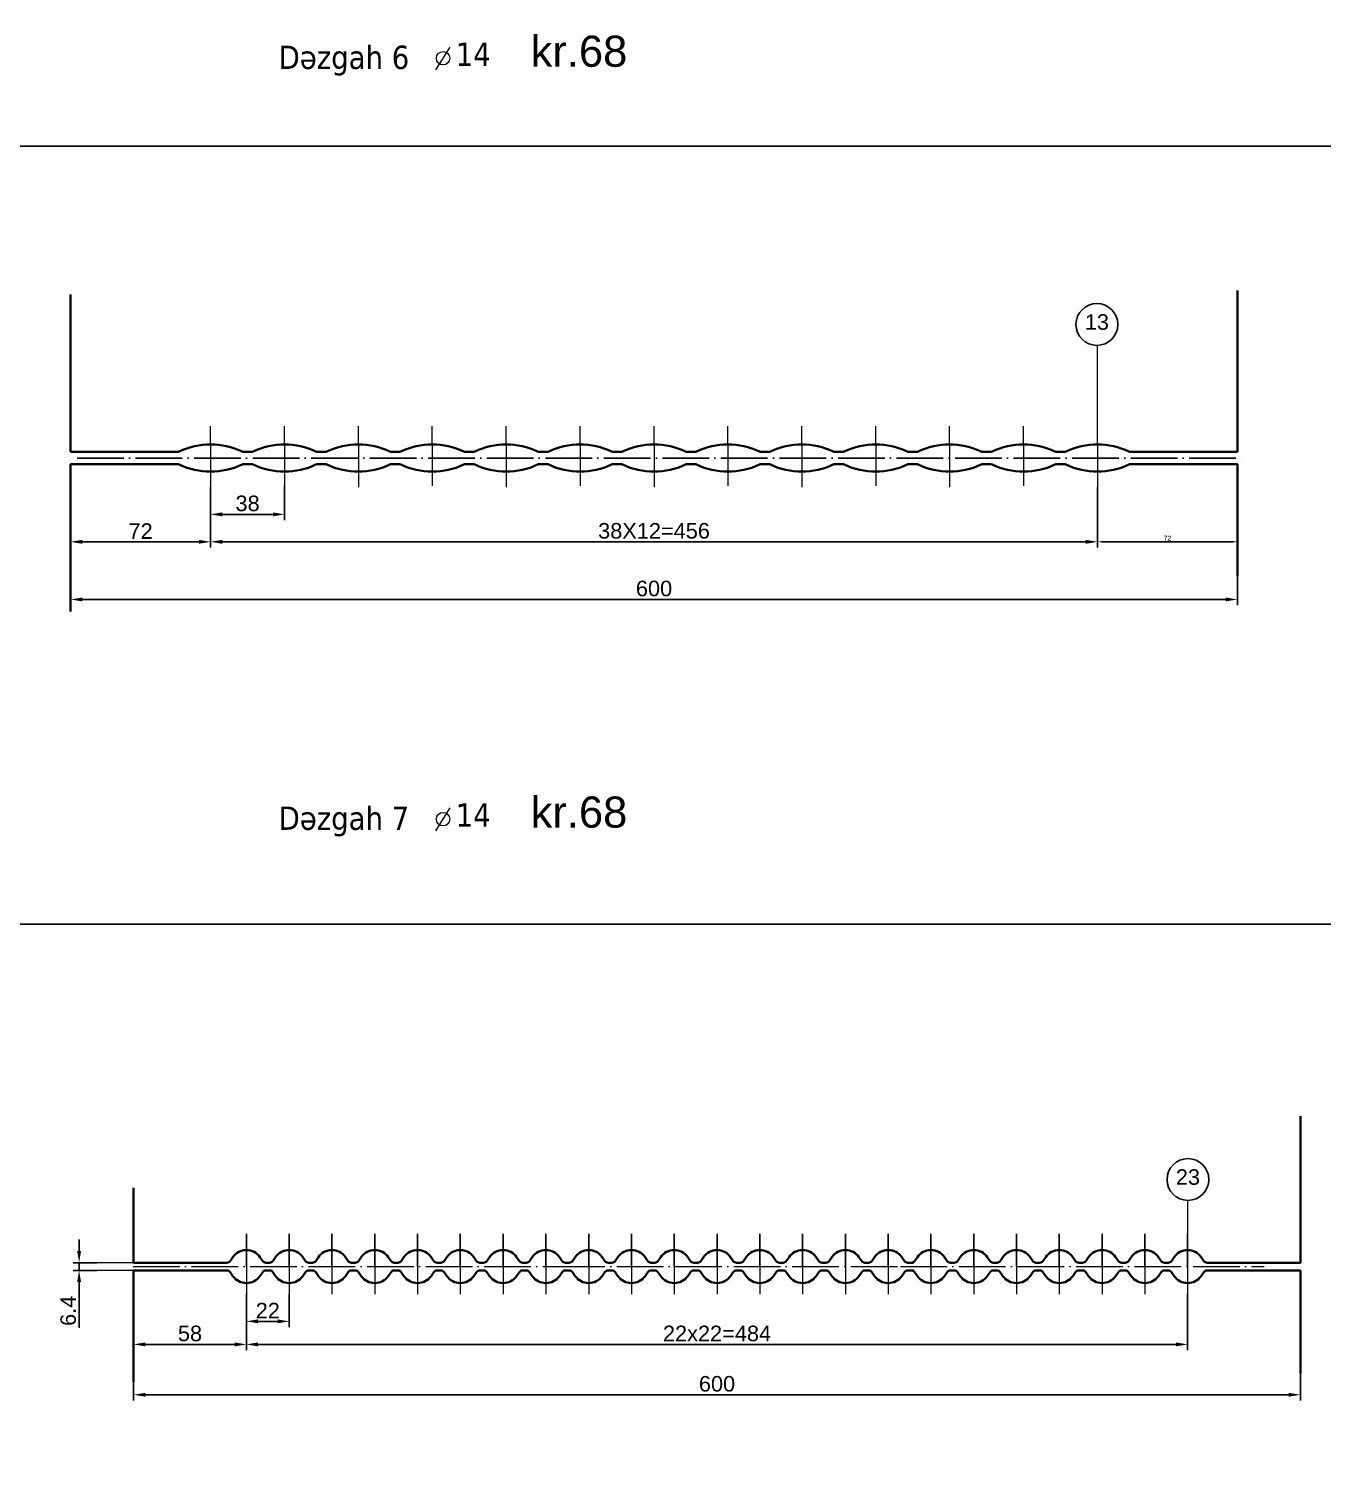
# Model space of a CAD drawing. Header units: millimetres. Extents: x 6647 to 33601, y -1887 to 8501.
# Drawn here: x 32369 to 33034, y 5423 to 6162 of the extents above; entities that cross this region are included whole.
import ezdxf

# ---------------------------------------------------------------- set-up
doc = ezdxf.new("R2010")
doc.units = ezdxf.units.MM
doc.linetypes.add('ACAD_ISO04W100', pattern=[30, 24, -3, 0, -3])
for name, color, linetype, lineweight in [('осевые', 4, 'ACAD_ISO04W100', 25), ('размерные', 220, 'Continuous', 25), ('тонкий', 7, 'Continuous', 20)]:
    doc.layers.add(name, color=color, linetype=linetype, lineweight=lineweight)
doc.styles.add('s1v4', font='ARIAL.TTF', dxfattribs={"height": 4})
doc.styles.add('s4v4', font='ARIAL.TTF', dxfattribs={"height": 16})
doc.styles.get("Standard").update_dxf_attribs({"font": 'ARIAL.TTF'})
doc.dimstyles.new('ISO-25', dxfattribs={"dimtxt": 2.5, "dimasz": 2.5, "dimexe": 1.25, "dimexo": 0.625, "dimtad": 1, "dimtxsty": 'Standard', "dimcen": 2.5, "dimadec": 0, "dimazin": 0, "dimtfac": 1, "dimtmove": 0, "dimatfit": 3, "dimfxl": 1, "dimarcsym": 0})
doc.dimstyles.new('s2v4', dxfattribs={"dimtxt": 8, "dimasz": 6, "dimexe": 3, "dimexo": 0, "dimgap": 1.5, "dimtad": 1, "dimtxsty": 'Standard', "dimcen": 2.5, "dimadec": 0, "dimazin": 0, "dimtfac": 1, "dimtmove": 0, "dimatfit": 3, "dimfxl": 1, "dimarcsym": 0})

# ---------------------------------------------------------------- blocks, each defined once
blk = doc.blocks.new('*D257')
at = {"layer": 'Defpoints', "color": 0, "transparency": 16777216}
for p in [(32481.02, 5510.93), (32503.02, 5510.93), (32503.02, 5496.94)]:
    blk.add_point(p, dxfattribs=at)
at = {"layer": 'тонкий', "color": 0, "lineweight": -2, "transparency": 16777216}
for p, q in [((32481.02, 5510.93), (32481.02, 5493.94)), ((32503.02, 5510.93), (32503.02, 5493.94)), ((32487.02, 5496.94), (32497.02, 5496.94))]:
    blk.add_line(p, q, dxfattribs=at)
at = {"layer": 'тонкий', "color": 0, "transparency": 16777216}
for points in [[(32487.02, 5497.94), (32487.02, 5495.94), (32481.02, 5496.94)], [(32497.02, 5497.94), (32497.02, 5495.94), (32503.02, 5496.94)]]:
    blk.add_solid(points, dxfattribs=at)
at = {"layer": 'тонкий', "color": 0, "transparency": 16777216, "insert": (32492.02, 5502.46), "char_height": 8, "attachment_point": 5}
blk.add_mtext('22', dxfattribs=at)
blk = doc.blocks.new('*D258')
at = {"layer": 'Defpoints', "color": 0, "transparency": 16777216}
for p in [(32965.02, 5510.93), (32481.02, 5503), (32965.02, 5485.08)]:
    blk.add_point(p, dxfattribs=at)
at = {"layer": 'тонкий', "color": 0, "lineweight": -2, "transparency": 16777216}
for p, q in [((32965.02, 5510.93), (32965.02, 5482.08)), ((32481.02, 5503), (32481.02, 5482.08)), ((32487.02, 5485.08), (32959.02, 5485.08))]:
    blk.add_line(p, q, dxfattribs=at)
at = {"layer": 'тонкий', "color": 0, "transparency": 16777216}
for points in [[(32487.02, 5486.08), (32487.02, 5484.08), (32481.02, 5485.08)], [(32959.02, 5486.08), (32959.02, 5484.08), (32965.02, 5485.08)]]:
    blk.add_solid(points, dxfattribs=at)
at = {"layer": 'тонкий', "color": 0, "transparency": 16777216, "insert": (32723.02, 5490.67), "char_height": 8, "attachment_point": 5}
blk.add_mtext('22x22=484', dxfattribs=at)
blk = doc.blocks.new('*D259')
at = {"layer": 'Defpoints', "color": 0, "transparency": 16777216}
for p in [(32423.02, 5523.1), (32481.02, 5510.93), (32481.02, 5485.08)]:
    blk.add_point(p, dxfattribs=at)
at = {"layer": 'тонкий', "color": 0, "lineweight": -2, "transparency": 16777216}
for p, q in [((32423.02, 5523.1), (32423.02, 5482.08)), ((32481.02, 5510.93), (32481.02, 5482.08)), ((32429.02, 5485.08), (32475.02, 5485.08))]:
    blk.add_line(p, q, dxfattribs=at)
at = {"layer": 'тонкий', "color": 0, "transparency": 16777216}
for points in [[(32429.02, 5486.08), (32429.02, 5484.08), (32423.02, 5485.08)], [(32475.02, 5486.08), (32475.02, 5484.08), (32481.02, 5485.08)]]:
    blk.add_solid(points, dxfattribs=at)
at = {"layer": 'тонкий', "color": 0, "transparency": 16777216, "insert": (32452.02, 5490.67), "char_height": 8, "attachment_point": 5}
blk.add_mtext('58', dxfattribs=at)
blk = doc.blocks.new('*D260')
at = {"layer": 'Defpoints', "color": 0, "transparency": 16777216}
for p in [(32423.02, 5465.86), (33023.02, 5470.37), (33023.02, 5459.18)]:
    blk.add_point(p, dxfattribs=at)
at = {"layer": 'тонкий', "color": 0, "lineweight": -2, "transparency": 16777216}
for p, q in [((32423.02, 5465.86), (32423.02, 5456.18)), ((33023.02, 5470.37), (33023.02, 5456.18)), ((32429.02, 5459.18), (33017.02, 5459.18))]:
    blk.add_line(p, q, dxfattribs=at)
at = {"layer": 'тонкий', "color": 0, "transparency": 16777216}
for points in [[(32429.02, 5460.18), (32429.02, 5458.18), (32423.02, 5459.18)], [(33017.02, 5460.18), (33017.02, 5458.18), (33023.02, 5459.18)]]:
    blk.add_solid(points, dxfattribs=at)
at = {"layer": 'тонкий', "color": 0, "transparency": 16777216, "insert": (32723.02, 5464.77), "char_height": 8, "attachment_point": 5}
blk.add_mtext('600', dxfattribs=at)
blk = doc.blocks.new('*D261')
at = {"layer": 'Defpoints', "color": 0, "transparency": 16777216}
for p in [(32990.62, 5880.17), (32990.62, 5868.11), (32390.62, 5861.96)]:
    blk.add_point(p, dxfattribs=at)
at = {"layer": 'тонкий', "color": 0, "lineweight": -2, "transparency": 16777216}
for p, q in [((32990.62, 5880.17), (32990.62, 5865.11)), ((32390.62, 5861.96), (32390.62, 5871.11)), ((32396.62, 5868.11), (32984.62, 5868.11))]:
    blk.add_line(p, q, dxfattribs=at)
at = {"layer": 'тонкий', "color": 0, "transparency": 16777216}
for points in [[(32396.62, 5869.11), (32396.62, 5867.11), (32390.62, 5868.11)], [(32984.62, 5869.11), (32984.62, 5867.11), (32990.62, 5868.11)]]:
    blk.add_solid(points, dxfattribs=at)
at = {"layer": 'тонкий', "color": 0, "transparency": 16777216, "insert": (32690.62, 5873.69), "char_height": 8, "attachment_point": 5}
blk.add_mtext('600', dxfattribs=at)
blk = doc.blocks.new('*D262')
at = {"layer": 'Defpoints', "color": 0, "transparency": 16777216}
for p in [(32462.62, 5925.76), (32500.62, 5926.61), (32500.62, 5911.86)]:
    blk.add_point(p, dxfattribs=at)
at = {"layer": 'тонкий', "color": 0, "lineweight": -2, "transparency": 16777216}
for p, q in [((32462.62, 5925.76), (32462.62, 5908.86)), ((32500.62, 5926.61), (32500.62, 5908.86)), ((32468.62, 5911.86), (32494.62, 5911.86))]:
    blk.add_line(p, q, dxfattribs=at)
at = {"layer": 'тонкий', "color": 0, "transparency": 16777216}
for points in [[(32468.62, 5912.86), (32468.62, 5910.86), (32462.62, 5911.86)], [(32494.62, 5912.86), (32494.62, 5910.86), (32500.62, 5911.86)]]:
    blk.add_solid(points, dxfattribs=at)
at = {"layer": 'тонкий', "color": 0, "transparency": 16777216, "insert": (32481.62, 5917.45), "char_height": 8, "attachment_point": 5}
blk.add_mtext('38', dxfattribs=at)
blk = doc.blocks.new('*D263')
at = {"layer": 'Defpoints', "color": 0, "transparency": 16777216}
for p in [(32462.62, 5925.13), (32918.62, 5925.76), (32918.62, 5897.75)]:
    blk.add_point(p, dxfattribs=at)
at = {"layer": 'тонкий', "color": 0, "lineweight": -2, "transparency": 16777216}
for p, q in [((32462.62, 5925.13), (32462.62, 5894.75)), ((32918.62, 5925.76), (32918.62, 5894.75)), ((32468.62, 5897.75), (32912.62, 5897.75))]:
    blk.add_line(p, q, dxfattribs=at)
at = {"layer": 'тонкий', "color": 0, "transparency": 16777216}
for points in [[(32468.62, 5898.75), (32468.62, 5896.75), (32462.62, 5897.75)], [(32912.62, 5898.75), (32912.62, 5896.75), (32918.62, 5897.75)]]:
    blk.add_solid(points, dxfattribs=at)
at = {"layer": 'тонкий', "color": 0, "transparency": 16777216, "insert": (32690.62, 5903.34), "char_height": 8, "attachment_point": 5}
blk.add_mtext('38X12=456', dxfattribs=at)
blk = doc.blocks.new('*D264')
at = {"layer": 'Defpoints', "color": 0, "transparency": 16777216}
for p in [(32390.62, 5937.63), (32462.62, 5925.76), (32462.62, 5897.75)]:
    blk.add_point(p, dxfattribs=at)
at = {"layer": 'тонкий', "color": 0, "lineweight": -2, "transparency": 16777216}
for p, q in [((32390.62, 5937.63), (32390.62, 5894.75)), ((32462.62, 5925.76), (32462.62, 5894.75)), ((32396.62, 5897.75), (32456.62, 5897.75))]:
    blk.add_line(p, q, dxfattribs=at)
at = {"layer": 'тонкий', "color": 0, "transparency": 16777216}
for points in [[(32396.62, 5898.75), (32396.62, 5896.75), (32390.62, 5897.75)], [(32456.62, 5898.75), (32456.62, 5896.75), (32462.62, 5897.75)]]:
    blk.add_solid(points, dxfattribs=at)
at = {"layer": 'тонкий', "color": 0, "transparency": 16777216, "insert": (32426.62, 5903.27), "char_height": 8, "attachment_point": 5}
blk.add_mtext('72', dxfattribs=at)
blk = doc.blocks.new('*D265')
at = {"color": 0, "lineweight": -2, "transparency": 16777216}
for p, q in [((32990.62, 5937), (32990.62, 5896.5)), ((32918.62, 5925.13), (32918.62, 5896.5)), ((32921.12, 5897.75), (32988.12, 5897.75))]:
    blk.add_line(p, q, dxfattribs=at)
at = {"color": 0, "transparency": 16777216}
for points in [[(32921.12, 5898.17), (32921.12, 5897.34), (32918.62, 5897.75)], [(32988.12, 5898.17), (32988.12, 5897.34), (32990.62, 5897.75)]]:
    blk.add_solid(points, dxfattribs=at)
at = {"layer": 'Defpoints', "color": 0, "transparency": 16777216}
for p in [(32990.62, 5937.63), (32918.62, 5925.76), (32990.62, 5897.75)]:
    blk.add_point(p, dxfattribs=at)
at = {"color": 0, "lineweight": 15, "transparency": 16777216, "insert": (32954.62, 5899.63), "char_height": 2.5, "attachment_point": 5}
blk.add_mtext('72', dxfattribs=at)
blk = doc.blocks.new('*D266')
at = {"layer": 'Defpoints', "color": 0, "transparency": 16777216}
for p in [(32404.12, 5527.1), (32394.99, 5523.13), (32404.12, 5523.13)]:
    blk.add_point(p, dxfattribs=at)
at = {"layer": 'тонкий', "color": 0, "lineweight": -2, "transparency": 16777216}
for p, q in [((32394.99, 5533.1), (32394.99, 5539.1)), ((32404.12, 5527.1), (32391.99, 5527.1)), ((32394.99, 5527.1), (32394.99, 5523.13)), ((32404.12, 5523.13), (32391.99, 5523.13)), ((32394.99, 5517.13), (32394.99, 5493.55))]:
    blk.add_line(p, q, dxfattribs=at)
at = {"layer": 'тонкий', "color": 0, "transparency": 16777216}
for points in [[(32393.99, 5533.1), (32395.99, 5533.1), (32394.99, 5527.1)], [(32393.99, 5517.13), (32395.99, 5517.13), (32394.99, 5523.13)]]:
    blk.add_solid(points, dxfattribs=at)
at = {"layer": 'тонкий', "color": 0, "transparency": 16777216, "insert": (32389.4, 5502.34), "char_height": 8, "attachment_point": 5, "rotation": 90}
blk.add_mtext('6.4', dxfattribs=at)

msp = doc.modelspace()

# ---------------------------------------------------------------- linework, layer by layer
at = {"lineweight": 40}
for p, q in [((32390.6201, 5944.0281), (32390.6201, 6024.9412)), ((32990.6201, 5944.0281), (32990.6201, 6026.883)), ((32426.6024, 5944.0281), (32390.6201, 5944.0281)), ((32390.6201, 5944.0281), (32445.7703, 5944.0281)), ((32445.6024, 5944.0281), (32441.6377, 5944.0281)), ((32479.6377, 5944.0281), (32483.7703, 5944.0281)), ((32483.6024, 5944.0281), (32479.6377, 5944.0281)), ((32521.6024, 5944.0281), (32517.6377, 5944.0281)), ((32517.6377, 5944.0281), (32521.7703, 5944.0281)), ((32555.6377, 5944.0281), (32559.7703, 5944.0281)), ((32559.6024, 5944.0281), (32555.6377, 5944.0281)), ((32559.6024, 5944.0281), (32560.4532, 5944.2181)), ((32597.6024, 5944.0281), (32593.6377, 5944.0281)), ((32593.6377, 5944.0281), (32597.7703, 5944.0281)), ((32635.6024, 5944.0281), (32631.6377, 5944.0281)), ((32631.6377, 5944.0281), (32635.7703, 5944.0281)), ((32669.6377, 5944.0281), (32673.7703, 5944.0281)), ((32673.6024, 5944.0281), (32669.6377, 5944.0281)), ((32707.6377, 5944.0281), (32711.7703, 5944.0281)), ((32711.6024, 5944.0281), (32707.6377, 5944.0281)), ((32749.6024, 5944.0281), (32745.6377, 5944.0281)), ((32745.6377, 5944.0281), (32749.7703, 5944.0281)), ((32787.6024, 5944.0281), (32783.6377, 5944.0281)), ((32783.6377, 5944.0281), (32787.7703, 5944.0281)), ((32821.6377, 5944.0281), (32825.7703, 5944.0281)), ((32825.6024, 5944.0281), (32821.6377, 5944.0281)), ((32863.6024, 5944.0281), (32859.6377, 5944.0281)), ((32859.6377, 5944.0281), (32863.7703, 5944.0281)), ((32863.6024, 5944.0281), (32864.4532, 5944.2181)), ((32897.6377, 5944.0281), (32901.7703, 5944.0281)), ((32901.6024, 5944.0281), (32897.6377, 5944.0281)), ((32935.6377, 5944.0281), (32939.7703, 5944.0281)), ((32990.6201, 5944.0281), (32935.6377, 5944.0281)), ((32426.6024, 5937.6281), (32390.6201, 5937.6281)), ((32390.6201, 5937.6281), (32445.8799, 5937.6281)), ((32390.6201, 5937.6281), (32390.6201, 5861.962)), ((32445.6024, 5937.6281), (32441.6377, 5937.6281)), ((32479.6377, 5937.6281), (32483.8799, 5937.6281)), ((32483.6024, 5937.6281), (32479.6377, 5937.6281)), ((32521.6024, 5937.6281), (32517.6377, 5937.6281)), ((32517.6377, 5937.6281), (32521.8799, 5937.6281)), ((32555.6377, 5937.6281), (32559.8799, 5937.6281)), ((32559.6024, 5937.6281), (32555.6377, 5937.6281)), ((32559.6024, 5937.6281), (32560.4532, 5937.4381)), ((32597.6024, 5937.6281), (32593.6377, 5937.6281)), ((32593.6377, 5937.6281), (32597.8799, 5937.6281)), ((32635.6024, 5937.6281), (32631.6377, 5937.6281)), ((32631.6377, 5937.6281), (32635.8799, 5937.6281)), ((32669.6377, 5937.6281), (32673.8799, 5937.6281)), ((32673.6024, 5937.6281), (32669.6377, 5937.6281)), ((32707.6377, 5937.6281), (32711.8799, 5937.6281)), ((32711.6024, 5937.6281), (32707.6377, 5937.6281)), ((32749.6024, 5937.6281), (32745.6377, 5937.6281)), ((32745.6377, 5937.6281), (32749.8799, 5937.6281)), ((32787.6024, 5937.6281), (32783.6377, 5937.6281)), ((32783.6377, 5937.6281), (32787.8799, 5937.6281)), ((32821.6377, 5937.6281), (32825.8799, 5937.6281)), ((32825.6024, 5937.6281), (32821.6377, 5937.6281)), ((32863.6024, 5937.6281), (32859.6377, 5937.6281)), ((32859.6377, 5937.6281), (32863.8799, 5937.6281)), ((32863.6024, 5937.6281), (32864.4532, 5937.4381)), ((32897.6377, 5937.6281), (32901.8799, 5937.6281)), ((32901.6024, 5937.6281), (32897.6377, 5937.6281)), ((32935.6377, 5937.6281), (32939.8799, 5937.6281)), ((32990.6201, 5937.6281), (32935.6377, 5937.6281)), ((32990.6201, 5937.6281), (32990.6201, 5880.1694)), ((33023.0175, 5527.0969), (33023.0175, 5602.4184)), ((32423.0175, 5527.0969), (32423.0175, 5565.5962)), ((32471.0002, 5527.0969), (32423.0175, 5527.0969)), ((32474.0466, 5529.9608), (32472.6385, 5527.9498)), ((32487.9883, 5529.9608), (32489.3965, 5527.9498)), ((32491.0348, 5527.0969), (32493.0002, 5527.0969)), ((32493.0002, 5527.0969), (32491.1319, 5527.0969)), ((32496.0466, 5529.9608), (32494.6385, 5527.9498)), ((32509.9883, 5529.9608), (32511.3965, 5527.9498)), ((32513.0348, 5527.0969), (32515.0002, 5527.0969)), ((32515.0002, 5527.0969), (32513.1319, 5527.0969)), ((32518.0466, 5529.9608), (32516.6385, 5527.9498)), ((32531.9883, 5529.9608), (32533.3965, 5527.9498)), ((32535.0348, 5527.0969), (32537.0002, 5527.0969)), ((32537.0002, 5527.0969), (32535.1319, 5527.0969)), ((32540.0466, 5529.9608), (32538.6385, 5527.9498)), ((32553.9883, 5529.9608), (32555.3965, 5527.9498)), ((32557.0348, 5527.0969), (32559.0002, 5527.0969)), ((32559.0002, 5527.0969), (32557.1319, 5527.0969)), ((32562.0466, 5529.9608), (32560.6385, 5527.9498)), ((32575.9883, 5529.9608), (32577.3965, 5527.9498)), ((32579.0348, 5527.0969), (32581.0002, 5527.0969)), ((32581.0002, 5527.0969), (32579.1319, 5527.0969)), ((32584.0466, 5529.9608), (32582.6385, 5527.9498)), ((32597.9883, 5529.9608), (32599.3965, 5527.9498)), ((32601.0348, 5527.0969), (32603.0002, 5527.0969)), ((32603.0002, 5527.0969), (32601.1319, 5527.0969)), ((32606.0466, 5529.9608), (32604.6385, 5527.9498)), ((32619.9883, 5529.9608), (32621.3965, 5527.9498)), ((32623.0348, 5527.0969), (32625.0002, 5527.0969)), ((32625.0002, 5527.0969), (32623.1319, 5527.0969)), ((32628.0466, 5529.9608), (32626.6385, 5527.9498)), ((32641.9883, 5529.9608), (32643.3965, 5527.9498)), ((32645.0348, 5527.0969), (32647.0002, 5527.0969)), ((32650.0466, 5529.9608), (32648.6385, 5527.9498)), ((32663.9883, 5529.9608), (32665.3965, 5527.9498)), ((32667.0348, 5527.0969), (32669.0002, 5527.0969)), ((32669.0002, 5527.0969), (32667.1319, 5527.0969)), ((32672.0466, 5529.9608), (32670.6385, 5527.9498)), ((32685.9883, 5529.9608), (32687.3965, 5527.9498)), ((32689.0348, 5527.0969), (32691.0002, 5527.0969)), ((32691.0002, 5527.0969), (32689.1319, 5527.0969)), ((32694.0466, 5529.9608), (32692.6385, 5527.9498)), ((32707.9883, 5529.9608), (32709.3965, 5527.9498)), ((32711.0348, 5527.0969), (32713.0002, 5527.0969)), ((32713.0002, 5527.0969), (32711.1319, 5527.0969)), ((32716.0466, 5529.9608), (32714.6385, 5527.9498)), ((32729.9883, 5529.9608), (32731.3965, 5527.9498)), ((32733.0348, 5527.0969), (32735.0002, 5527.0969)), ((32735.0002, 5527.0969), (32733.1319, 5527.0969)), ((32738.0466, 5529.9608), (32736.6385, 5527.9498)), ((32751.9883, 5529.9608), (32753.3965, 5527.9498)), ((32755.0348, 5527.0969), (32757.0002, 5527.0969)), ((32757.0002, 5527.0969), (32755.1319, 5527.0969)), ((32760.0466, 5529.9608), (32758.6385, 5527.9498)), ((32773.9883, 5529.9608), (32775.3965, 5527.9498)), ((32777.0348, 5527.0969), (32779.0002, 5527.0969)), ((32779.0002, 5527.0969), (32777.1319, 5527.0969)), ((32782.0466, 5529.9608), (32780.6385, 5527.9498)), ((32795.9883, 5529.9608), (32797.3965, 5527.9498)), ((32799.0348, 5527.0969), (32801.0002, 5527.0969)), ((32801.0002, 5527.0969), (32799.1319, 5527.0969)), ((32804.0466, 5529.9608), (32802.6385, 5527.9498)), ((32817.9883, 5529.9608), (32819.3965, 5527.9498)), ((32821.0348, 5527.0969), (32824.1076, 5527.0969)), ((32826.0466, 5529.9608), (32824.6385, 5527.9498)), ((32839.9883, 5529.9608), (32841.3965, 5527.9498)), ((32843.0348, 5527.0969), (32845.0002, 5527.0969)), ((32845.0002, 5527.0969), (32843.1319, 5527.0969)), ((32848.0466, 5529.9608), (32846.6385, 5527.9498)), ((32861.9883, 5529.9608), (32863.3965, 5527.9498)), ((32865.0348, 5527.0969), (32867.0002, 5527.0969)), ((32867.0002, 5527.0969), (32865.1319, 5527.0969)), ((32870.0466, 5529.9608), (32868.6385, 5527.9498)), ((32883.9883, 5529.9608), (32885.3965, 5527.9498)), ((32887.0348, 5527.0969), (32889.0002, 5527.0969)), ((32889.0002, 5527.0969), (32887.1319, 5527.0969)), ((32892.0466, 5529.9608), (32890.6385, 5527.9498)), ((32905.9883, 5529.9608), (32907.3965, 5527.9498)), ((32909.0348, 5527.0969), (32911.0002, 5527.0969)), ((32911.0002, 5527.0969), (32909.1319, 5527.0969)), ((32914.0466, 5529.9608), (32912.6385, 5527.9498)), ((32927.9883, 5529.9608), (32929.3965, 5527.9498)), ((32931.0348, 5527.0969), (32933.0002, 5527.0969)), ((32933.0002, 5527.0969), (32931.1319, 5527.0969)), ((32936.0466, 5529.9608), (32934.6385, 5527.9498)), ((32949.9883, 5529.9608), (32951.3965, 5527.9498)), ((32953.0348, 5527.0969), (32955.0002, 5527.0969)), ((32955.0002, 5527.0969), (32953.1319, 5527.0969)), ((32958.0466, 5529.9608), (32956.6385, 5527.9498)), ((32971.9883, 5529.9608), (32973.3965, 5527.9498)), ((32975.0348, 5527.0969), (33023.0175, 5527.0969)), ((32977.0002, 5527.0969), (32975.1319, 5527.0969)), ((32471.0002, 5523.0969), (32423.0175, 5523.0969)), ((32423.0175, 5523.0969), (32423.0175, 5465.8585)), ((32474.0466, 5520.233), (32472.6385, 5522.2441)), ((32487.9883, 5520.233), (32489.3965, 5522.2441)), ((32491.0348, 5523.0969), (32493.0002, 5523.0969)), ((32493.0002, 5523.0969), (32491.3226, 5523.0969)), ((32496.0466, 5520.233), (32494.6385, 5522.2441)), ((32509.9883, 5520.233), (32511.3965, 5522.2441)), ((32513.0348, 5523.0969), (32515.0002, 5523.0969)), ((32515.0002, 5523.0969), (32513.3226, 5523.0969)), ((32518.0466, 5520.233), (32516.6385, 5522.2441)), ((32531.9883, 5520.233), (32533.3965, 5522.2441)), ((32535.0348, 5523.0969), (32537.0002, 5523.0969)), ((32537.0002, 5523.0969), (32535.3226, 5523.0969)), ((32540.0466, 5520.233), (32538.6385, 5522.2441)), ((32553.9883, 5520.233), (32555.3965, 5522.2441)), ((32557.0348, 5523.0969), (32558.6188, 5523.0969)), ((32559.0002, 5523.0969), (32557.3226, 5523.0969)), ((32562.0466, 5520.233), (32560.6385, 5522.2441)), ((32575.9883, 5520.233), (32577.3965, 5522.2441)), ((32579.0348, 5523.0969), (32581.0002, 5523.0969)), ((32581.0002, 5523.0969), (32579.3226, 5523.0969)), ((32584.0466, 5520.233), (32582.6385, 5522.2441)), ((32597.9883, 5520.233), (32599.3965, 5522.2441)), ((32601.0348, 5523.0969), (32603.0002, 5523.0969)), ((32603.0002, 5523.0969), (32601.3226, 5523.0969)), ((32606.0466, 5520.233), (32604.6385, 5522.2441)), ((32619.9883, 5520.233), (32621.3965, 5522.2441)), ((32623.0348, 5523.0969), (32625.0002, 5523.0969)), ((32625.0002, 5523.0969), (32623.3226, 5523.0969)), ((32628.0466, 5520.233), (32626.6385, 5522.2441)), ((32641.9883, 5520.233), (32643.3965, 5522.2441)), ((32645.0348, 5523.0969), (32647.0002, 5523.0969)), ((32650.0466, 5520.233), (32648.6385, 5522.2441)), ((32663.9883, 5520.233), (32665.3965, 5522.2441)), ((32667.0348, 5523.0969), (32669.0002, 5523.0969)), ((32669.0002, 5523.0969), (32667.3226, 5523.0969)), ((32672.0466, 5520.233), (32670.6385, 5522.2441)), ((32685.9883, 5520.233), (32687.3965, 5522.2441)), ((32689.0348, 5523.0969), (32691.0002, 5523.0969)), ((32691.0002, 5523.0969), (32689.3226, 5523.0969)), ((32694.0466, 5520.233), (32692.6385, 5522.2441)), ((32707.9883, 5520.233), (32709.3965, 5522.2441)), ((32711.0348, 5523.0969), (32713.0002, 5523.0969)), ((32713.0002, 5523.0969), (32711.3226, 5523.0969)), ((32716.0466, 5520.233), (32714.6385, 5522.2441)), ((32729.9883, 5520.233), (32731.3965, 5522.2441)), ((32733.0348, 5523.0969), (32734.6188, 5523.0969)), ((32735.0002, 5523.0969), (32733.3226, 5523.0969)), ((32738.0466, 5520.233), (32736.6385, 5522.2441)), ((32751.9883, 5520.233), (32753.3965, 5522.2441)), ((32755.0348, 5523.0969), (32757.0002, 5523.0969)), ((32757.0002, 5523.0969), (32755.3226, 5523.0969)), ((32760.0466, 5520.233), (32758.6385, 5522.2441)), ((32773.9883, 5520.233), (32775.3965, 5522.2441)), ((32777.0348, 5523.0969), (32779.0002, 5523.0969)), ((32779.0002, 5523.0969), (32777.3226, 5523.0969)), ((32782.0466, 5520.233), (32780.6385, 5522.2441)), ((32795.9883, 5520.233), (32797.3965, 5522.2441)), ((32799.0348, 5523.0969), (32801.0002, 5523.0969)), ((32801.0002, 5523.0969), (32799.3226, 5523.0969)), ((32804.0466, 5520.233), (32802.6385, 5522.2441)), ((32817.9883, 5520.233), (32819.3965, 5522.2441)), ((32821.0348, 5523.0969), (32824.2029, 5523.0969)), ((32826.0466, 5520.233), (32824.6385, 5522.2441)), ((32839.9883, 5520.233), (32841.3965, 5522.2441)), ((32843.0348, 5523.0969), (32845.0002, 5523.0969)), ((32845.0002, 5523.0969), (32843.3226, 5523.0969)), ((32848.0466, 5520.233), (32846.6385, 5522.2441)), ((32861.9883, 5520.233), (32863.3965, 5522.2441)), ((32865.0348, 5523.0969), (32867.0002, 5523.0969)), ((32867.0002, 5523.0969), (32865.3226, 5523.0969)), ((32870.0466, 5520.233), (32868.6385, 5522.2441)), ((32883.9883, 5520.233), (32885.3965, 5522.2441)), ((32887.0348, 5523.0969), (32889.0002, 5523.0969)), ((32889.0002, 5523.0969), (32887.3226, 5523.0969)), ((32892.0466, 5520.233), (32890.6385, 5522.2441)), ((32905.9883, 5520.233), (32907.3965, 5522.2441)), ((32909.0348, 5523.0969), (32910.6188, 5523.0969)), ((32911.0002, 5523.0969), (32909.3226, 5523.0969)), ((32914.0466, 5520.233), (32912.6385, 5522.2441)), ((32927.9883, 5520.233), (32929.3965, 5522.2441)), ((32931.0348, 5523.0969), (32933.0002, 5523.0969)), ((32933.0002, 5523.0969), (32931.3226, 5523.0969)), ((32936.0466, 5520.233), (32934.6385, 5522.2441)), ((32949.9883, 5520.233), (32951.3965, 5522.2441)), ((32953.0348, 5523.0969), (32955.0002, 5523.0969)), ((32955.0002, 5523.0969), (32953.3226, 5523.0969)), ((32958.0466, 5520.233), (32956.6385, 5522.2441)), ((32971.9883, 5520.233), (32973.3965, 5522.2441)), ((32975.0348, 5523.0969), (33023.0175, 5523.0969)), ((32977.0002, 5523.0969), (32975.3226, 5523.0969)), ((33023.0175, 5523.0969), (33023.0175, 5470.3681))]:
    msp.add_line(p, q, dxfattribs=at)
at = {"lineweight": 15}
for p, q in [((32918.6201, 5947.8281), (32918.6201, 5998.7422)), ((32462.6201, 5947.8281), (32462.6201, 5957.1508)), ((32500.6201, 5947.8281), (32500.6201, 5957.1508)), ((32538.6201, 5947.8281), (32538.6201, 5957.1508)), ((32576.6201, 5947.8281), (32576.6201, 5957.1508)), ((32614.6201, 5947.8281), (32614.6201, 5957.1508)), ((32652.6201, 5947.8281), (32652.6201, 5957.1508)), ((32690.6201, 5947.8281), (32690.6201, 5957.1508)), ((32728.6201, 5947.8281), (32728.6201, 5957.1508)), ((32766.6201, 5947.8281), (32766.6201, 5957.1508)), ((32804.6201, 5947.8281), (32804.6201, 5957.1508)), ((32842.6201, 5947.8281), (32842.6201, 5957.1508)), ((32880.6201, 5947.8281), (32880.6201, 5957.1508)), ((32462.6201, 5947.8281), (32462.6201, 5925.7589)), ((32500.6201, 5947.8281), (32500.6201, 5926.6105)), ((32538.6201, 5947.8281), (32538.6201, 5925.7589)), ((32576.6201, 5947.8281), (32576.6201, 5926.6105)), ((32614.6201, 5947.8281), (32614.6201, 5925.7589)), ((32652.6201, 5947.8281), (32652.6201, 5926.6105)), ((32690.6201, 5947.8281), (32690.6201, 5925.7589)), ((32728.6201, 5947.8281), (32728.6201, 5926.6105)), ((32766.6201, 5947.8281), (32766.6201, 5925.7589)), ((32804.6201, 5947.8281), (32804.6201, 5926.6105)), ((32842.6201, 5947.8281), (32842.6201, 5925.7589)), ((32880.6201, 5947.8281), (32880.6201, 5926.6105)), ((32918.6201, 5947.8281), (32918.6201, 5925.7589)), ((32965.0175, 5559.1149), (32965.0175, 5510.9321)), ((32481.0175, 5525.0969), (32481.0175, 5541.8623)), ((32481.0175, 5541.8623), (32481.0175, 5510.9321)), ((32503.0175, 5541.8623), (32503.0175, 5510.9321)), ((32503.0175, 5525.0969), (32503.0175, 5541.8623)), ((32525.0175, 5541.8623), (32525.0175, 5510.9321)), ((32525.0175, 5525.0969), (32525.0175, 5541.8623)), ((32547.0175, 5541.8623), (32547.0175, 5510.9321)), ((32547.0175, 5525.0969), (32547.0175, 5541.8623)), ((32569.0175, 5541.8623), (32569.0175, 5510.9321)), ((32569.0175, 5525.0969), (32569.0175, 5541.8623)), ((32591.0175, 5541.8623), (32591.0175, 5510.9321)), ((32591.0175, 5525.0969), (32591.0175, 5541.8623)), ((32613.0175, 5541.8623), (32613.0175, 5510.9321)), ((32613.0175, 5525.0969), (32613.0175, 5541.8623)), ((32635.0175, 5541.8623), (32635.0175, 5510.9321)), ((32635.0175, 5525.0969), (32635.0175, 5541.8623)), ((32657.0175, 5541.8623), (32657.0175, 5510.9321)), ((32657.0175, 5525.0969), (32657.0175, 5541.8623)), ((32679.0175, 5541.8623), (32679.0175, 5510.9321)), ((32679.0175, 5525.0969), (32679.0175, 5541.8623)), ((32701.0175, 5541.8623), (32701.0175, 5510.9321)), ((32701.0175, 5525.0969), (32701.0175, 5541.8623)), ((32723.0175, 5541.8623), (32723.0175, 5510.9321)), ((32723.0175, 5525.0969), (32723.0175, 5541.8623)), ((32745.0175, 5541.8623), (32745.0175, 5510.9321)), ((32745.0175, 5525.0969), (32745.0175, 5541.8623)), ((32767.0175, 5541.8623), (32767.0175, 5510.9321)), ((32767.0175, 5525.0969), (32767.0175, 5541.8623)), ((32789.0175, 5541.8623), (32789.0175, 5510.9321)), ((32789.0175, 5525.0969), (32789.0175, 5541.8623)), ((32811.0175, 5541.8623), (32811.0175, 5510.9321)), ((32811.0175, 5525.0969), (32811.0175, 5541.8623)), ((32833.0175, 5541.8623), (32833.0175, 5510.9321)), ((32833.0175, 5525.0969), (32833.0175, 5541.8623)), ((32855.0175, 5541.8623), (32855.0175, 5510.9321)), ((32855.0175, 5525.0969), (32855.0175, 5541.8623)), ((32877.0175, 5541.8623), (32877.0175, 5510.9321)), ((32877.0175, 5525.0969), (32877.0175, 5541.8623)), ((32899.0175, 5541.8623), (32899.0175, 5510.9321)), ((32899.0175, 5525.0969), (32899.0175, 5541.8623)), ((32921.0175, 5541.8623), (32921.0175, 5510.9321)), ((32921.0175, 5525.0969), (32921.0175, 5541.8623)), ((32943.0175, 5541.8623), (32943.0175, 5510.9321)), ((32943.0175, 5525.0969), (32943.0175, 5541.8623)), ((32965.0175, 5525.0969), (32965.0175, 5541.8623)), ((32423.0175, 5527.0969), (32404.1244, 5527.0969)), ((32423.0175, 5523.1296), (32404.1244, 5523.1296))]:
    msp.add_line(p, q, dxfattribs=at)
at = {"color": 2}
for points in [[(32087.9041, 6101.1184), (32087.9041, 6501.1184), (33122.1703, 6501.1184), (33122.1703, 6101.1184), (32087.9041, 6101.1184), (32087.9041, 6501.1184)], [(32087.9041, 5701.1184), (32087.9041, 6101.1184), (33122.1703, 6101.1184), (33122.1703, 5701.1184), (32087.9041, 5701.1184), (32087.9041, 6101.1184)], [(32126.4164, 6101.1184), (33160.6826, 6101.1184)], [(32126.4164, 6101.1184), (33160.6826, 6101.1184)], [(32126.4164, 6101.1184), (33160.6826, 6101.1184)], [(32126.4164, 6101.1184), (33160.6826, 6101.1184)], [(32126.4164, 6101.1184), (33160.6826, 6101.1184)], [(32126.4165, 6101.1184), (33160.6826, 6101.1184)], [(32126.4165, 6101.1184), (33160.6826, 6101.1184)], [(32126.4165, 6101.1184), (33160.6826, 6101.1184)], [(32087.9041, 5301.1184), (32087.9041, 5701.1184), (33122.1703, 5701.1184), (33122.1703, 5301.1184), (32087.9041, 5301.1184), (32087.9041, 5701.1184)]]:
    msp.add_lwpolyline(points, dxfattribs=at)
for centre in [(32918.3604, 6009.4927), (32965.1583, 5569.8676)]:
    msp.add_circle(centre, 10.7536)
at = {"lineweight": 40}
for centre, radius, start, end in [((32462.6201, 5909.8229), 38.0052, 64.8249338, 115.1750662), ((32500.6201, 5909.8229), 38.0052, 64.8249338, 115.1750662), ((32538.6201, 5909.8229), 38.0052, 64.8249338, 115.1750662), ((32576.6201, 5909.8229), 38.0052, 64.8249338, 115.1750662), ((32614.6201, 5909.8229), 38.0052, 64.8249338, 115.1750662), ((32652.6201, 5909.8229), 38.0052, 64.8249338, 115.1750662), ((32690.6201, 5909.8229), 38.0052, 64.8249338, 115.1750662), ((32728.6201, 5909.8229), 38.0052, 64.8249338, 115.1750662), ((32766.6201, 5909.8229), 38.0052, 64.8249338, 115.1750662), ((32804.6201, 5909.8229), 38.0052, 64.8249338, 115.1750662), ((32842.6201, 5909.8229), 38.0052, 64.8249338, 115.1750662), ((32880.6201, 5909.8229), 38.0052, 64.8249338, 115.1750662), ((32918.6201, 5909.8229), 38.0052, 64.8249338, 115.1750662), ((32445.6024, 5946.0281), 2, 270, 295.1750662), ((32479.6377, 5946.0281), 2, 244.8249338, 270), ((32483.6024, 5946.0281), 2, 270, 295.1750662), ((32517.6377, 5946.0281), 2, 244.8249338, 270), ((32521.6024, 5946.0281), 2, 270, 295.1750662), ((32555.6377, 5946.0281), 2, 244.8249338, 270), ((32593.6377, 5946.0281), 2, 244.8249338, 270), ((32597.6024, 5946.0281), 2, 270, 295.1750662), ((32631.6377, 5946.0281), 2, 244.8249338, 270), ((32635.6024, 5946.0281), 2, 270, 295.1750662), ((32669.6377, 5946.0281), 2, 244.8249338, 270), ((32673.6024, 5946.0281), 2, 270, 295.1750662), ((32707.6377, 5946.0281), 2, 244.8249338, 270), ((32711.6024, 5946.0281), 2, 270, 295.1750662), ((32745.6377, 5946.0281), 2, 244.8249338, 270), ((32749.6024, 5946.0281), 2, 270, 295.1750662), ((32783.6377, 5946.0281), 2, 244.8249338, 270), ((32787.6024, 5946.0281), 2, 270, 295.1750662), ((32821.6377, 5946.0281), 2, 244.8249338, 270), ((32825.6024, 5946.0281), 2, 270, 295.1750662), ((32859.6377, 5946.0281), 2, 244.8249338, 270), ((32897.6377, 5946.0281), 2, 244.8249338, 270), ((32901.6024, 5946.0281), 2, 270, 295.1750662), ((32935.6377, 5946.0281), 2, 244.8249338, 270), ((32445.6024, 5935.6281), 2, 64.8249338, 90), ((32462.6201, 5971.8333), 38.0052, 244.8249338, 295.1750662), ((32479.6377, 5935.6281), 2, 90, 115.1750662), ((32483.6024, 5935.6281), 2, 64.8249338, 90), ((32500.6201, 5971.8333), 38.0052, 244.8249338, 295.1750662), ((32517.6377, 5935.6281), 2, 90, 115.1750662), ((32521.6024, 5935.6281), 2, 64.8249338, 90), ((32538.6201, 5971.8333), 38.0052, 244.8249338, 295.1750662), ((32555.6377, 5935.6281), 2, 90, 115.1750662), ((32576.6201, 5971.8333), 38.0052, 244.8249338, 295.1750662), ((32593.6377, 5935.6281), 2, 90, 115.1750662), ((32597.6024, 5935.6281), 2, 64.8249338, 90), ((32614.6201, 5971.8333), 38.0052, 244.8249338, 295.1750662), ((32631.6377, 5935.6281), 2, 90, 115.1750662), ((32635.6024, 5935.6281), 2, 64.8249338, 90), ((32652.6201, 5971.8333), 38.0052, 244.8249338, 295.1750662), ((32669.6377, 5935.6281), 2, 90, 115.1750662), ((32673.6024, 5935.6281), 2, 64.8249338, 90), ((32690.6201, 5971.8333), 38.0052, 244.8249338, 295.1750662), ((32707.6377, 5935.6281), 2, 90, 115.1750662), ((32711.6024, 5935.6281), 2, 64.8249338, 90), ((32728.6201, 5971.8333), 38.0052, 244.8249338, 295.1750662), ((32745.6377, 5935.6281), 2, 90, 115.1750662), ((32749.6024, 5935.6281), 2, 64.8249338, 90), ((32766.6201, 5971.8333), 38.0052, 244.8249338, 295.1750662), ((32783.6377, 5935.6281), 2, 90, 115.1750662), ((32787.6024, 5935.6281), 2, 64.8249338, 90), ((32804.6201, 5971.8333), 38.0052, 244.8249338, 295.1750662), ((32821.6377, 5935.6281), 2, 90, 115.1750662), ((32825.6024, 5935.6281), 2, 64.8249338, 90), ((32842.6201, 5971.8333), 38.0052, 244.8249338, 295.1750662), ((32859.6377, 5935.6281), 2, 90, 115.1750662), ((32880.6201, 5971.8333), 38.0052, 244.8249338, 295.1750662), ((32897.6377, 5935.6281), 2, 90, 115.1750662), ((32901.6024, 5935.6281), 2, 64.8249338, 90), ((32918.6201, 5971.8333), 38.0052, 244.8249338, 295.1750662), ((32935.6377, 5935.6281), 2, 90, 115.1750662), ((32481.0175, 5525.0969), 8.5, 90, 145.0948795), ((32481.0175, 5525.0969), 8.5, 34.9051205, 90), ((32503.0175, 5525.0969), 8.5, 90, 145.0948795), ((32503.0175, 5525.0969), 8.5, 34.9051205, 90), ((32525.0175, 5525.0969), 8.5, 90, 145.0948795), ((32525.0175, 5525.0969), 8.5, 34.9051205, 90), ((32547.0175, 5525.0969), 8.5, 90, 145.0948795), ((32547.0175, 5525.0969), 8.5, 34.9051205, 90), ((32569.0175, 5525.0969), 8.5, 90, 145.0948795), ((32569.0175, 5525.0969), 8.5, 34.9051205, 90), ((32591.0175, 5525.0969), 8.5, 90, 145.0948795), ((32591.0175, 5525.0969), 8.5, 34.9051205, 90), ((32613.0175, 5525.0969), 8.5, 90, 145.0948795), ((32613.0175, 5525.0969), 8.5, 34.9051205, 90), ((32635.0175, 5525.0969), 8.5, 90, 145.0948795), ((32635.0175, 5525.0969), 8.5, 34.9051205, 90), ((32657.0175, 5525.0969), 8.5, 90, 145.0948795), ((32657.0175, 5525.0969), 8.5, 34.9051205, 90), ((32679.0175, 5525.0969), 8.5, 90, 145.0948795), ((32679.0175, 5525.0969), 8.5, 34.9051205, 90), ((32701.0175, 5525.0969), 8.5, 90, 145.0948795), ((32701.0175, 5525.0969), 8.5, 34.9051205, 90), ((32723.0175, 5525.0969), 8.5, 90, 145.0948795), ((32723.0175, 5525.0969), 8.5, 34.9051205, 90), ((32745.0175, 5525.0969), 8.5, 90, 145.0948795), ((32745.0175, 5525.0969), 8.5, 34.9051205, 90), ((32767.0175, 5525.0969), 8.5, 90, 145.0948795), ((32767.0175, 5525.0969), 8.5, 34.9051205, 90), ((32789.0175, 5525.0969), 8.5, 90, 145.0948795), ((32789.0175, 5525.0969), 8.5, 34.9051205, 90), ((32811.0175, 5525.0969), 8.5, 90, 145.0948795), ((32811.0175, 5525.0969), 8.5, 34.9051205, 90), ((32833.0175, 5525.0969), 8.5, 90, 145.0948795), ((32833.0175, 5525.0969), 8.5, 34.9051205, 90), ((32855.0175, 5525.0969), 8.5, 90, 145.0948795), ((32855.0175, 5525.0969), 8.5, 34.9051205, 90), ((32877.0175, 5525.0969), 8.5, 90, 145.0948795), ((32877.0175, 5525.0969), 8.5, 34.9051205, 90), ((32899.0175, 5525.0969), 8.5, 90, 145.0948795), ((32899.0175, 5525.0969), 8.5, 34.9051205, 90), ((32921.0175, 5525.0969), 8.5, 90, 145.0948795), ((32921.0175, 5525.0969), 8.5, 34.9051205, 90), ((32943.0175, 5525.0969), 8.5, 90, 145.0948795), ((32943.0175, 5525.0969), 8.5, 34.9051205, 90), ((32965.0175, 5525.0969), 8.5, 90, 145.0948795), ((32965.0175, 5525.0969), 8.5, 34.9051205, 90), ((32471.0002, 5529.0969), 2, 270, 325), ((32491.0348, 5529.0969), 2, 215, 270), ((32493.0002, 5529.0969), 2, 270, 325), ((32513.0348, 5529.0969), 2, 215, 270), ((32515.0002, 5529.0969), 2, 270, 325), ((32535.0348, 5529.0969), 2, 215, 270), ((32537.0002, 5529.0969), 2, 270, 325), ((32557.0348, 5529.0969), 2, 215, 270), ((32559.0002, 5529.0969), 2, 270, 325), ((32579.0348, 5529.0969), 2, 215, 270), ((32581.0002, 5529.0969), 2, 270, 325), ((32601.0348, 5529.0969), 2, 215, 270), ((32603.0002, 5529.0969), 2, 270, 325), ((32623.0348, 5529.0969), 2, 215, 270), ((32625.0002, 5529.0969), 2, 270, 325), ((32645.0348, 5529.0969), 2, 215, 270), ((32647.0002, 5529.0969), 2, 270, 325), ((32667.0348, 5529.0969), 2, 215, 270), ((32669.0002, 5529.0969), 2, 270, 325), ((32689.0348, 5529.0969), 2, 215, 270), ((32691.0002, 5529.0969), 2, 270, 325), ((32711.0348, 5529.0969), 2, 215, 270), ((32713.0002, 5529.0969), 2, 270, 325), ((32733.0348, 5529.0969), 2, 215, 270), ((32735.0002, 5529.0969), 2, 270, 325), ((32755.0348, 5529.0969), 2, 215, 270), ((32757.0002, 5529.0969), 2, 270, 325), ((32777.0348, 5529.0969), 2, 215, 270), ((32779.0002, 5529.0969), 2, 270, 325), ((32799.0348, 5529.0969), 2, 215, 270), ((32801.0002, 5529.0969), 2, 270, 325), ((32821.0348, 5529.0969), 2, 215, 270), ((32823.0002, 5529.0969), 2, 270, 325), ((32843.0348, 5529.0969), 2, 215, 270), ((32845.0002, 5529.0969), 2, 270, 325), ((32865.0348, 5529.0969), 2, 215, 270), ((32867.0002, 5529.0969), 2, 270, 325), ((32887.0348, 5529.0969), 2, 215, 270), ((32889.0002, 5529.0969), 2, 270, 325), ((32909.0348, 5529.0969), 2, 215, 270), ((32911.0002, 5529.0969), 2, 270, 325), ((32931.0348, 5529.0969), 2, 215, 270), ((32933.0002, 5529.0969), 2, 270, 325), ((32953.0348, 5529.0969), 2, 215, 270), ((32955.0002, 5529.0969), 2, 270, 325), ((32975.0348, 5529.0969), 2, 215, 270), ((32471.0002, 5521.0969), 2, 35, 90), ((32481.0175, 5525.0969), 8.5, 214.9051205, 270), ((32481.0175, 5525.0969), 8.5, 270, 325.0948795), ((32491.0348, 5521.0969), 2, 90, 145), ((32493.0002, 5521.0969), 2, 35, 90), ((32503.0175, 5525.0969), 8.5, 214.9051205, 270), ((32503.0175, 5525.0969), 8.5, 270, 325.0948795), ((32513.0348, 5521.0969), 2, 90, 145), ((32515.0002, 5521.0969), 2, 35, 90), ((32525.0175, 5525.0969), 8.5, 214.9051205, 270), ((32525.0175, 5525.0969), 8.5, 270, 325.0948795), ((32535.0348, 5521.0969), 2, 90, 145), ((32537.0002, 5521.0969), 2, 35, 90), ((32547.0175, 5525.0969), 8.5, 214.9051205, 270), ((32547.0175, 5525.0969), 8.5, 270, 325.0948795), ((32557.0348, 5521.0969), 2, 90, 145), ((32559.0002, 5521.0969), 2, 35, 90), ((32569.0175, 5525.0969), 8.5, 214.9051205, 270), ((32569.0175, 5525.0969), 8.5, 270, 325.0948795), ((32579.0348, 5521.0969), 2, 90, 145), ((32581.0002, 5521.0969), 2, 35, 90), ((32591.0175, 5525.0969), 8.5, 214.9051205, 270), ((32591.0175, 5525.0969), 8.5, 270, 325.0948795), ((32601.0348, 5521.0969), 2, 90, 145), ((32603.0002, 5521.0969), 2, 35, 90), ((32613.0175, 5525.0969), 8.5, 214.9051205, 270), ((32613.0175, 5525.0969), 8.5, 270, 325.0948795), ((32623.0348, 5521.0969), 2, 90, 145), ((32625.0002, 5521.0969), 2, 35, 90), ((32635.0175, 5525.0969), 8.5, 214.9051205, 270), ((32635.0175, 5525.0969), 8.5, 270, 325.0948795), ((32645.0348, 5521.0969), 2, 90, 145), ((32647.0002, 5521.0969), 2, 35, 90), ((32657.0175, 5525.0969), 8.5, 214.9051205, 270), ((32657.0175, 5525.0969), 8.5, 270, 325.0948795), ((32667.0348, 5521.0969), 2, 90, 145), ((32669.0002, 5521.0969), 2, 35, 90), ((32679.0175, 5525.0969), 8.5, 214.9051205, 270), ((32679.0175, 5525.0969), 8.5, 270, 325.0948795), ((32689.0348, 5521.0969), 2, 90, 145), ((32691.0002, 5521.0969), 2, 35, 90), ((32701.0175, 5525.0969), 8.5, 214.9051205, 270), ((32701.0175, 5525.0969), 8.5, 270, 325.0948795), ((32711.0348, 5521.0969), 2, 90, 145), ((32713.0002, 5521.0969), 2, 35, 90), ((32723.0175, 5525.0969), 8.5, 214.9051205, 270), ((32723.0175, 5525.0969), 8.5, 270, 325.0948795), ((32733.0348, 5521.0969), 2, 90, 145), ((32735.0002, 5521.0969), 2, 35, 90), ((32745.0175, 5525.0969), 8.5, 214.9051205, 270), ((32745.0175, 5525.0969), 8.5, 270, 325.0948795), ((32755.0348, 5521.0969), 2, 90, 145), ((32757.0002, 5521.0969), 2, 35, 90), ((32767.0175, 5525.0969), 8.5, 214.9051205, 270), ((32767.0175, 5525.0969), 8.5, 270, 325.0948795), ((32777.0348, 5521.0969), 2, 90, 145), ((32779.0002, 5521.0969), 2, 35, 90), ((32789.0175, 5525.0969), 8.5, 214.9051205, 270), ((32789.0175, 5525.0969), 8.5, 270, 325.0948795), ((32799.0348, 5521.0969), 2, 90, 145), ((32801.0002, 5521.0969), 2, 35, 90), ((32811.0175, 5525.0969), 8.5, 214.9051205, 270), ((32811.0175, 5525.0969), 8.5, 270, 325.0948795), ((32821.0348, 5521.0969), 2, 90, 145), ((32823.0002, 5521.0969), 2, 35, 90), ((32833.0175, 5525.0969), 8.5, 214.9051205, 270), ((32833.0175, 5525.0969), 8.5, 270, 325.0948795), ((32843.0348, 5521.0969), 2, 90, 145), ((32845.0002, 5521.0969), 2, 35, 90), ((32855.0175, 5525.0969), 8.5, 214.9051205, 270), ((32855.0175, 5525.0969), 8.5, 270, 325.0948795), ((32865.0348, 5521.0969), 2, 90, 145), ((32867.0002, 5521.0969), 2, 35, 90), ((32877.0175, 5525.0969), 8.5, 214.9051205, 270), ((32877.0175, 5525.0969), 8.5, 270, 325.0948795), ((32887.0348, 5521.0969), 2, 90, 145), ((32889.0002, 5521.0969), 2, 35, 90), ((32899.0175, 5525.0969), 8.5, 214.9051205, 270), ((32899.0175, 5525.0969), 8.5, 270, 325.0948795), ((32909.0348, 5521.0969), 2, 90, 145), ((32911.0002, 5521.0969), 2, 35, 90), ((32921.0175, 5525.0969), 8.5, 214.9051205, 270), ((32921.0175, 5525.0969), 8.5, 270, 325.0948795), ((32931.0348, 5521.0969), 2, 90, 145), ((32933.0002, 5521.0969), 2, 35, 90), ((32943.0175, 5525.0969), 8.5, 214.9051205, 270), ((32943.0175, 5525.0969), 8.5, 270, 325.0948795), ((32953.0348, 5521.0969), 2, 90, 145), ((32955.0002, 5521.0969), 2, 35, 90), ((32965.0175, 5525.0969), 8.5, 214.9051205, 270), ((32965.0175, 5525.0969), 8.5, 270, 325.0948795), ((32975.0348, 5521.0969), 2, 90, 145)]:
    msp.add_arc(centre, radius, start, end, dxfattribs=at)
at = {"layer": 'осевые'}
msp.add_line((32393.9424, 5940.8281), (32994.9514, 5940.8281), dxfattribs=at)
at = {"layer": 'осевые', "lineweight": 15}
for p, q in [((32422.7128, 5525.0969), (32652.4112, 5525.0969)), ((32641.3346, 5525.0969), (32828.4112, 5525.0969)), ((32817.3346, 5525.0969), (33004.4112, 5525.0969))]:
    msp.add_line(p, q, dxfattribs=at)
at = {"layer": 'тонкий'}
for p, q in [((32578.4428, 6140.3697), (32585.7246, 6152.1369)), ((32578.4428, 5749.1475), (32585.7246, 5760.9147))]:
    msp.add_line(p, q, dxfattribs=at)
for centre in [(32582.1661, 6146.3865), (32582.1661, 5755.1643)]:
    msp.add_circle(centre, 3.4722, dxfattribs=at)

# ---------------------------------------------------------------- texts
at = {"char_height": 8, "attachment_point": 5}
for s, insert in [('13', (32918.3584, 6010.6986)), ('23', (32965.1563, 5571.0734))]:
    msp.add_mtext(s, dxfattribs=dict(at, insert=insert))
at = {"layer": 'размерные', "style": 's4v4'}
for p in [(32627.1824, 6141.9925), (32627.1824, 5750.7703)]:
    msp.add_text('kr.68', height=16, dxfattribs=at).set_placement(p)
at = {"layer": 'тонкий', "char_height": 12, "attachment_point": 1, "style": 's1v4'}
for s, insert in [('{\\fTahoma|b0|i0|c238|p32;Dəzgah \\fTahoma|b0|i0|c0|p32;6}', (32497.5876, 6152.8562)), ('{\\fTahoma|b0|i0|c238|p32;Dəzgah \\fTahoma|b0|i0|c0|p32;7}', (32497.5876, 5761.634))]:
    msp.add_mtext(s, dxfattribs=dict(at, insert=insert))
at = {"layer": 'тонкий', "char_height": 12, "width": 33.292, "attachment_point": 1, "style": 's1v4'}
for insert in [(32588.6326, 6154.441), (32588.6326, 5763.2188)]:
    msp.add_mtext('{\\fTahoma|b0|i0|c162|p32;1\\fTahoma|b0|i0|c0|p32;4\\fTxt|b0|i0|c238|p2; }', dxfattribs=dict(at, insert=insert))

# ---------------------------------------------------------------- dimensions: what is measured, and where the dimension line sits
at = {"lineweight": 15}
dim = msp.add_linear_dim(base=(32990.6201, 5897.7546), p1=(32918.6201, 5925.7589), p2=(32990.6201, 5937.6281), dimstyle='ISO-25', dxfattribs=at)
dim.commit()
dim.dimension.update_dxf_attribs({"geometry": '*D265', "text_midpoint": (32954.6201, 5899.6348)})
at = {"layer": 'тонкий'}
for base, p1, p2, picture, middle in [((32462.6201, 5897.7546), (32390.6201, 5937.6281), (32462.6201, 5925.7589), '*D264', (32426.6201, 5903.271)), ((32500.6201, 5911.8608), (32462.6201, 5925.7589), (32500.6201, 5926.6105), '*D262', (32481.6201, 5917.4481)), ((32990.6201, 5868.1099), (32390.6201, 5861.962), (32990.6201, 5880.1694), '*D261', (32690.6201, 5873.6945)), ((32481.0175, 5485.0836), (32423.0175, 5523.0969), (32481.0175, 5510.9321), '*D259', (32452.0175, 5490.6682)), ((32503.0175, 5496.9443), (32481.0175, 5510.9321), (32503.0175, 5510.9321), '*D257', (32492.0175, 5502.4607)), ((33023.0175, 5459.1839), (32423.0175, 5465.8585), (33023.0175, 5470.3681), '*D260', (32723.0175, 5464.7685))]:
    dim = msp.add_linear_dim(base=base, p1=p1, p2=p2, dimstyle='s2v4', dxfattribs=at)
    dim.commit()
    dim.dimension.update_dxf_attribs({"geometry": picture, "text_midpoint": middle})
for base, p1, p2, text, picture, middle in [((32918.6201, 5897.7546), (32462.6201, 5925.1339), (32918.6201, 5925.7589), '38X12=<>', '*D263', (32690.6201, 5903.342)), ((32965.0175, 5485.0836), (32481.0175, 5503.0007), (32965.0175, 5510.9321), '22x22=<>', '*D258', (32723.0175, 5490.6682))]:
    dim = msp.add_linear_dim(base=base, p1=p1, p2=p2, text=text, dimstyle='s2v4', dxfattribs=at)
    dim.commit()
    dim.dimension.update_dxf_attribs({"geometry": picture, "text_midpoint": middle})
dim = msp.add_linear_dim(base=(32394.989, 5523.1296), p1=(32404.1244, 5527.0969), p2=(32404.1244, 5523.1296), angle=90, text='6.4', dimstyle='s2v4', dxfattribs=at)
dim.commit()
dim.dimension.update_dxf_attribs({"geometry": '*D266', "text_midpoint": (32389.4044, 5502.3418)})

doc.saveas('drawing.dxf')
